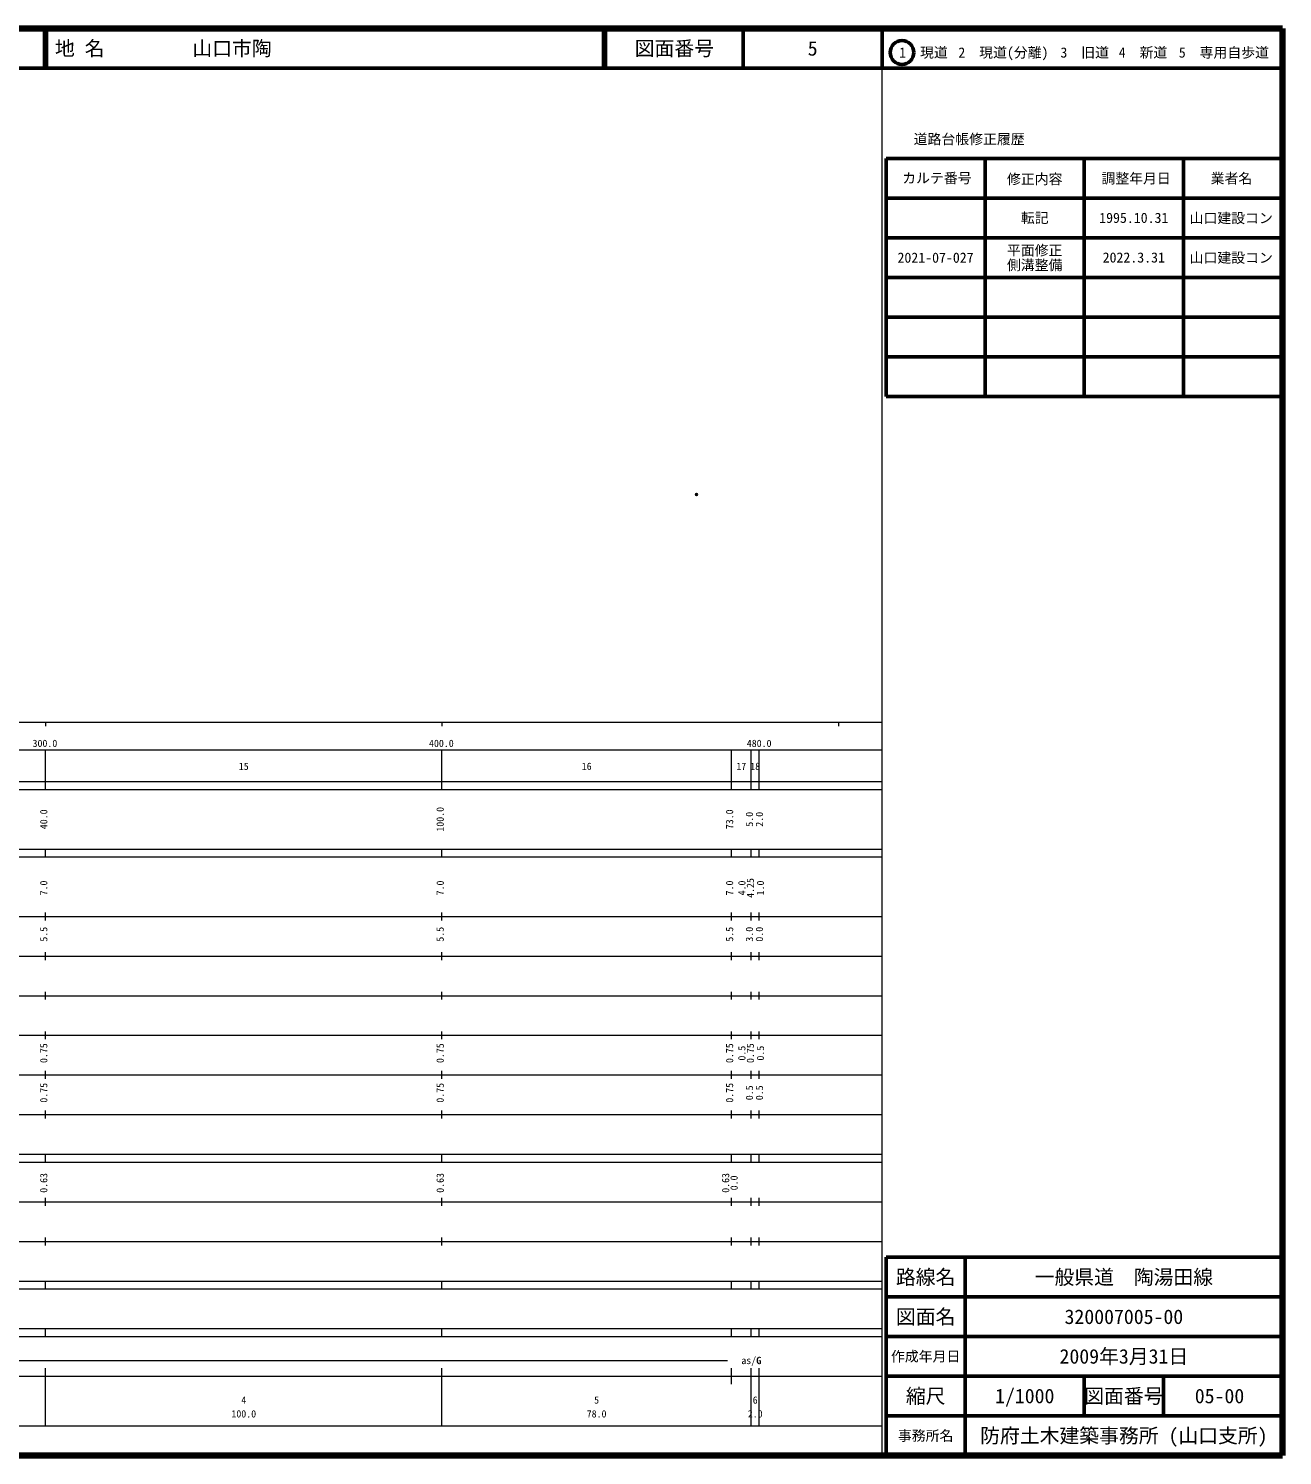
# Model space of a CAD drawing. Units: millimetres on the paper. Extents: x 40 to 680, y 20 to 380.
# Drawn here: x 363.7 to 680, y 20 to 380 of the extents above; entities that cross this region are included whole.
import ezdxf
from ezdxf.enums import TextEntityAlignment as Align

# ---------------------------------------------------------------- set-up
doc = ezdxf.new("R2010")
doc.units = ezdxf.units.MM
doc.header["$PDMODE"] = 32
doc.header["$PDSIZE"] = 0.5
doc.layers.add('M-OTRS', color=6, linetype='Continuous')
doc.layers.add('M-TTL-TXT', color=7, linetype='Continuous')
for name, color, linetype, lineweight in [('M-TTL', 2, 'Continuous', 140), ('M-TTL-BAND', 7, 'Continuous', 13), ('M-TTL-FRAM', 2, 'Continuous', 50), ('M-TTL-LINE', 7, 'Continuous', 50)]:
    doc.layers.add(name, color=color, linetype=linetype, lineweight=lineweight)
doc.styles.add('ＭＳ ゴシック', font='')
doc.styles.get('ＭＳ ゴシック').set_extended_font_data('MS Gothic')

msp = doc.modelspace()

# ---------------------------------------------------------------- linework, layer by layer
at = {"layer": 'M-OTRS'}
msp.add_point((532.206, 262.44), dxfattribs=at)
at = {"layer": 'M-TTL'}
for p, q in [((680, 380), (40, 380)), ((680, 20), (680, 380)), ((40, 20), (680, 20))]:
    msp.add_line(p, q, dxfattribs=at)
at = {"layer": 'M-TTL-BAND'}
for p, q in [((579, 20), (579, 370)), ((40, 205), (579, 205)), ((368, 205), (368, 204)), ((468, 205), (468, 204)), ((568, 205), (568, 204)), ((68, 198), (579, 198)), ((368, 188), (368, 198)), ((468, 188), (468, 198)), ((541, 188), (541, 198)), ((546, 188), (546, 198)), ((548, 188), (548, 198)), ((40, 190), (579, 190)), ((40, 188), (579, 188)), ((40, 173), (579, 173)), ((368, 171), (368, 173)), ((468, 171), (468, 173)), ((541, 171), (541, 173)), ((546, 171), (546, 173)), ((548, 171), (548, 173)), ((40, 171), (579, 171)), ((40, 156), (579, 156)), ((368, 155), (368, 157)), ((468, 155), (468, 157)), ((541, 155), (541, 157)), ((546, 155), (546, 157)), ((548, 155), (548, 157)), ((46, 146), (579, 146)), ((368, 145), (368, 147)), ((468, 145), (468, 147)), ((541, 145), (541, 147)), ((546, 145), (546, 147)), ((548, 145), (548, 147)), ((368, 135), (368, 137)), ((468, 135), (468, 137)), ((541, 135), (541, 137)), ((546, 135), (546, 137)), ((548, 135), (548, 137)), ((52, 136), (579, 136)), ((46, 126), (579, 126)), ((368, 125), (368, 127)), ((468, 125), (468, 127)), ((541, 125), (541, 127)), ((546, 125), (546, 127)), ((548, 125), (548, 127)), ((52, 116), (579, 116)), ((368, 115), (368, 117)), ((468, 115), (468, 117)), ((541, 115), (541, 117)), ((546, 115), (546, 117)), ((548, 115), (548, 117)), ((46, 106), (579, 106)), ((368, 105), (368, 107)), ((468, 105), (468, 107)), ((541, 105), (541, 107)), ((546, 105), (546, 107)), ((548, 105), (548, 107)), ((40, 96), (579, 96)), ((40, 94), (579, 94)), ((368, 94), (368, 96)), ((468, 94), (468, 96)), ((541, 94), (541, 96)), ((546, 94), (546, 96)), ((548, 94), (548, 96)), ((49, 84), (579, 84)), ((368, 83), (368, 85)), ((468, 83), (468, 85)), ((541, 83), (541, 85)), ((546, 83), (546, 85)), ((548, 83), (548, 85)), ((40, 74), (579, 74)), ((368, 73), (368, 75)), ((468, 73), (468, 75)), ((541, 73), (541, 75)), ((546, 73), (546, 75)), ((548, 73), (548, 75)), ((40, 64), (579, 64)), ((40, 62), (579, 62)), ((368, 62), (368, 64)), ((468, 62), (468, 64)), ((541, 62), (541, 64)), ((546, 62), (546, 64)), ((548, 62), (548, 64)), ((40, 52), (579, 52)), ((368, 50), (368, 52)), ((468, 50), (468, 52)), ((541, 50), (541, 52)), ((546, 50), (546, 52)), ((548, 50), (548, 52)), ((40, 50), (579, 50)), ((71, 44), (540, 44)), ((40, 40), (579, 40)), ((368, 27.5), (368, 42)), ((468, 27.5), (468, 42)), ((541, 38), (541, 42)), ((546, 27.5), (546, 42)), ((548, 27.5), (548, 42)), ((68, 27.5), (579, 27.5))]:
    msp.add_line(p, q, dxfattribs=at)
at = {"layer": 'M-TTL-FRAM'}
for p, q in [((580, 347.197), (580, 287.197)), ((580, 347.197), (680, 347.197)), ((580, 287.197), (680, 287.197)), ((680, 70), (580, 70)), ((580, 70), (580, 20))]:
    msp.add_line(p, q, dxfattribs=at)
at = {"layer": 'M-TTL-LINE'}
for p, q in [((367.75, 380), (367.75, 370)), ((368.25, 380), (368.25, 370)), ((508.747, 380), (508.747, 370)), ((509.247, 380), (509.247, 370)), ((543.997, 380), (543.997, 370)), ((579, 380), (579, 370)), ((40, 370), (680, 370)), ((605, 347.197), (605, 287.197)), ((630, 347.197), (630, 287.197)), ((655, 347.197), (655, 287.197)), ((580, 337.197), (680, 337.197)), ((580, 327.197), (680, 327.197)), ((580, 317.197), (680, 317.197)), ((580, 307.197), (680, 307.197)), ((580, 297.197), (680, 297.197)), ((600, 70), (600, 20)), ((680, 60), (580, 60)), ((680, 50), (580, 50)), ((680, 40), (580, 40)), ((630, 40), (630, 30)), ((650, 40), (650, 30)), ((680, 30), (580, 30))]:
    msp.add_line(p, q, dxfattribs=at)
msp.add_circle((584.031, 373.958), 3, dxfattribs=at)

# ---------------------------------------------------------------- texts
at = {"layer": 'M-TTL-BAND', "style": 'ＭＳ ゴシック'}
for s, p in [('300.0', (367.844, 198.195)), ('400.0', (467.844, 198.195)), ('480.0', (548, 198.195)), ('15', (418, 192.405)), ('16', (504.5, 192.405)), ('17', (543.5, 192.405)), ('18', (547, 192.405)), ('as/G', (546, 42.5)), ('G', (548, 42.5)), ('4', (418, 32.523)), ('5', (507, 32.523)), ('6', (547, 32.523)), ('100.0', (418, 29.033)), ('78.0', (507, 29.033)), ('2.0', (547, 29.033))]:
    msp.add_text(s, height=1.833, dxfattribs=at).set_placement(p, align=Align.BOTTOM_CENTER)
for s, p in [('40.0', (369, 180.5)), ('100.0', (469, 180.5)), ('73.0', (542, 180.5)), ('5.0', (547, 180.5)), ('2.0', (549.521, 180.5)), ('7.0', (369, 163.174)), ('7.0', (469, 163.174)), ('7.0', (542, 163.174)), ('4.0', (545.1, 163.174)), ('4.25', (547.237, 163.174)), ('1.0', (549.776, 163.174)), ('5.5', (369, 151.5)), ('5.5', (469, 151.5)), ('5.5', (542, 151.5)), ('3.0', (547, 151.5)), ('0.0', (549.521, 151.5)), ('0.0', (549.521, 151.5)), ('0.75', (369, 121.5)), ('0.75', (469, 121.5)), ('0.75', (542, 121.5)), ('0.5', (545.1, 121.5)), ('0.75', (547.237, 121.5)), ('0.5', (549.776, 121.5)), ('0.75', (369, 111.5)), ('0.75', (469, 111.5)), ('0.75', (542, 111.5)), ('0.5', (547, 111.5)), ('0.5', (549.521, 111.5)), ('0.63', (369, 88.764)), ('0.63', (469, 88.764)), ('0.63', (541, 88.764)), ('0.0', (543.12, 88.764))]:
    msp.add_text(s, height=1.833, rotation=90, dxfattribs=at).set_placement(p, align=Align.BOTTOM_CENTER)
at = {"layer": 'M-TTL-TXT', "style": 'ＭＳ ゴシック'}
for s, p in [('地 名', (370.38, 375)), ('山口市陶', (405.024, 375))]:
    msp.add_text(s, height=3.666, dxfattribs=at).set_placement(p, align=Align.MIDDLE_LEFT)
for s, height, p in [('図面番号', 3.666, (526.622, 375)), ('5', 3.666, (561.497, 375)), ('1\u3000現道', 2.566, (589.448, 373.958)), ('2\u3000現道(分離)', 2.566, (609.619, 373.958)), ('3\u3000旧道', 2.566, (630.121, 373.958)), ('4\u3000新道', 2.566, (644.824, 373.958)), ('5\u3000専用自歩道', 2.566, (665.228, 373.958)), ('道路台帳修正履歴', 2.566, (600.968, 352.113)), ('カルテ番号', 2.566, (592.839, 342.277)), ('修正内容', 2.566, (617.509, 342.023)), ('調整年月日', 2.566, (643.089, 342.197)), ('業者名', 2.566, (667.134, 342.197)), ('転記', 2.566, (617.5, 332.245)), ('1995.10.31', 2.566, (642.5, 332.245)), ('山口建設コン', 2.566, (667.077, 332.189)), ('平面修正', 2.566, (617.5, 324.047)), ('2021-07-027', 2.566, (592.5, 322.197)), ('側溝整備', 2.566, (617.5, 320.347)), ('2022.3.31', 2.566, (642.5, 322.245)), ('山口建設コン', 2.566, (667.077, 322.189)), ('路線名', 3.666, (590, 65)), ('路線名', 3.666, (590, 65)), ('一般県道\u3000陶湯田線', 3.666, (640, 65)), ('図面名', 3.666, (590, 55)), ('図面名', 3.666, (590, 55)), ('320007005-00', 3.666, (640, 55)), ('2009年3月31日', 3.666, (640, 45)), ('作成年月日', 2.566, (590, 45)), ('作成年月日', 2.566, (590, 45)), ('縮尺', 3.666, (590, 35)), ('縮尺', 3.666, (590, 35)), ('1/1000', 3.666, (615, 35)), ('図面番号', 3.666, (640, 35)), ('図面番号', 3.666, (640, 35)), ('05-00', 3.666, (664.125, 35)), ('事務所名', 2.566, (590, 25)), ('事務所名', 2.566, (590, 25)), ('防府土木建築事務所 (山口支所)', 3.666, (640, 25))]:
    msp.add_text(s, height=height, dxfattribs=at).set_placement(p, align=Align.MIDDLE_CENTER)

doc.saveas('drawing.dxf')
